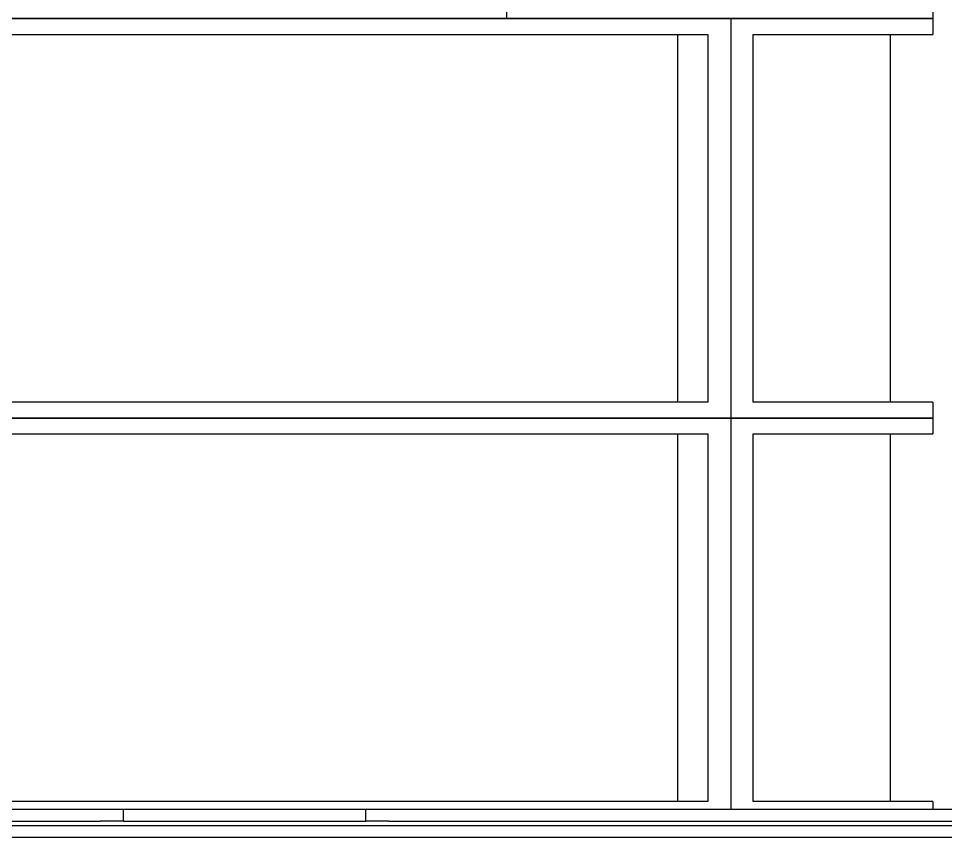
# Model space of a CAD drawing. Header units: millimetres. Extents: x 29838256 to 30236675, y -914750 to -833241.
# Drawn here: x 29971147 to 29971727, y -837445 to -836932 of the extents above; entities that cross this region are included whole.
import ezdxf

# ---------------------------------------------------------------- set-up
doc = ezdxf.new("R2010")
doc.units = ezdxf.units.MM
doc.header["$LTSCALE"] = 600
doc.header["$MEASUREMENT"] = 0
doc.layers.add('e-plan', color=9, linetype='CONTINUOUS')

msp = doc.modelspace()

# ---------------------------------------------------------------- linework, layer by layer
at = {"layer": 'e-plan', "extrusion": (0, -0.866025, 0.5)}
for p, q in [((29970888.13, -836932.02, 38199.82), (29971452.66, -836932.02, 38199.83)), ((29971592.83, -836932.02, 38199.83), (29970981.79, -836932.02, 38199.82)), ((29971452.66, -836932.02, 38199.83), (29971719.39, -836932.02, 38199.84)), ((29971592.83, -836932.02, 38199.83), (29971592.85, -837182.06, 37766.75)), ((29971592.83, -836932.02, 38199.83), (29971592.85, -837182.06, 37766.75)), ((29971719.39, -836932.02, 38199.84), (29971592.83, -836932.02, 38199.83)), ((29971719.39, -836932.02, 38199.84), (29971719.39, -836942.02, 38182.51)), ((29970996.43, -836942.02, 38182.5), (29971578.36, -836942.02, 38182.51)), ((29971559.4, -836942.02, 38182.51), (29971559.41, -837172.06, 37784.07)), ((29971578.36, -836942.02, 38182.51), (29971578.37, -837172.06, 37784.07)), ((29971606.8, -836942.02, 38182.51), (29971719.39, -836942.02, 38182.51)), ((29971606.81, -837172.06, 37784.07), (29971606.8, -836942.02, 38182.51)), ((29971692.54, -836942.02, 38182.51), (29971692.55, -837172.06, 37784.07)), ((29971578.37, -837172.06, 37784.07), (29970996.44, -837172.06, 37784.06)), ((29971719.4, -837172.06, 37784.07), (29971606.81, -837172.06, 37784.07)), ((29971719.4, -837172.06, 37784.07), (29971719.4, -837182.06, 37766.75)), ((29971592.85, -837182.06, 37766.75), (29970981.8, -837182.06, 37766.74)), ((29970981.8, -837182.06, 37766.74), (29971592.85, -837182.06, 37766.75)), ((29971592.85, -837182.06, 37766.75), (29971592.86, -837426.95, 37342.59)), ((29971592.85, -837182.06, 37766.75), (29971592.86, -837426.95, 37342.59)), ((29971719.4, -837182.06, 37766.75), (29971592.85, -837182.06, 37766.75)), ((29971592.85, -837182.06, 37766.75), (29971719.4, -837182.06, 37766.75)), ((29971719.4, -837182.06, 37766.75), (29971719.4, -837192.06, 37749.43)), ((29970996.44, -837192.07, 37749.42), (29971578.37, -837192.06, 37749.43)), ((29971559.41, -837192.06, 37749.43), (29971559.42, -837422.1, 37350.99)), ((29971578.37, -837192.06, 37749.43), (29971578.38, -837422.1, 37350.99)), ((29971606.81, -837192.06, 37749.43), (29971719.4, -837192.06, 37749.43)), ((29971606.82, -837422.1, 37350.99), (29971606.81, -837192.06, 37749.43)), ((29971692.55, -837192.06, 37749.43), (29971692.56, -837422.1, 37350.99)), ((29971578.38, -837422.1, 37350.99), (29970996.45, -837422.1, 37350.98)), ((29971719.41, -837422.1, 37350.99), (29971606.82, -837422.1, 37350.99)), ((29971719.41, -837422.1, 37350.99), (29971719.41, -837426.94, 37342.59)), ((29970841.59, -837426.95, 37342.58), (29971197.97, -837426.95, 37342.58)), ((29971197.97, -837426.95, 37342.58), (29971212.48, -837426.95, 37342.58)), ((29971212.48, -837426.95, 37342.58), (29971364.19, -837426.95, 37342.59)), ((29971212.48, -837434.45, 37329.59), (29971212.48, -837426.95, 37342.58)), ((29971364.19, -837434.45, 37329.59), (29971364.19, -837426.95, 37342.59)), ((29971364.19, -837426.95, 37342.59), (29971378.69, -837426.95, 37342.59)), ((29971378.69, -837426.95, 37342.59), (29971735.08, -837426.94, 37342.59)), ((29970841.59, -837434.46, 37329.59), (29971197.97, -837434.45, 37329.59)), ((29971212.48, -837434.45, 37329.59), (29971197.97, -837434.45, 37329.59)), ((29971212.48, -837434.45, 37329.59), (29971364.19, -837434.45, 37329.59)), ((29971378.7, -837434.45, 37329.6), (29971364.19, -837434.45, 37329.59)), ((29971378.7, -837434.45, 37329.6), (29971735.08, -837434.45, 37329.6)), ((29970736.24, -837437.11, 37324.99), (29971838.43, -837437.1, 37325.01)), ((29971838.43, -837444.6, 37312.01), (29970736.24, -837444.61, 37312))]:
    msp.add_line(p, q, dxfattribs=at)
at = {"layer": 'e-plan', "extrusion": (-1.69407e-21, -0.866025, 0.5)}
msp.add_ellipse((29970942.84, -836932.02, 38199.82), major_axis=(0.03, -666.11, -1153.74), ratio=0.382683, start_param=1.570796, end_param=1.963495, dxfattribs=at)
at = {"layer": 'e-plan', "extrusion": (0, -0.866025, 0.5)}
msp.add_ellipse((29970942.84, -836932.02, 38199.82), major_axis=(-0.03, 666.11, 1153.74), ratio=0.382683, start_param=4.712389, end_param=5.105088, dxfattribs=at)
at = {"layer": 'e-plan'}
msp.add_open_spline([(29971719.3, -836921.01, 38218.9), (29971719.31, -836921.74, 38217.63), (29971719.32, -836922.48, 38216.36), (29971719.34, -836923.94, 38213.82), (29971719.35, -836924.68, 38212.55), (29971719.36, -836926.14, 38210.01), (29971719.37, -836926.88, 38208.73), (29971719.38, -836928.35, 38206.19), (29971719.38, -836929.08, 38204.92), (29971719.38, -836930.55, 38202.38), (29971719.39, -836931.28, 38201.11), (29971719.39, -836932.02, 38199.84)], degree=3, knots=[1.70733683, 1.70733683, 1.70733683, 1.70733683, 1.71146968, 1.71146968, 1.71560252, 1.71560252, 1.71973536, 1.71973536, 1.7238682, 1.7238682, 1.72800105, 1.72800105, 1.72800105, 1.72800105], dxfattribs=at)

doc.saveas('drawing.dxf')
